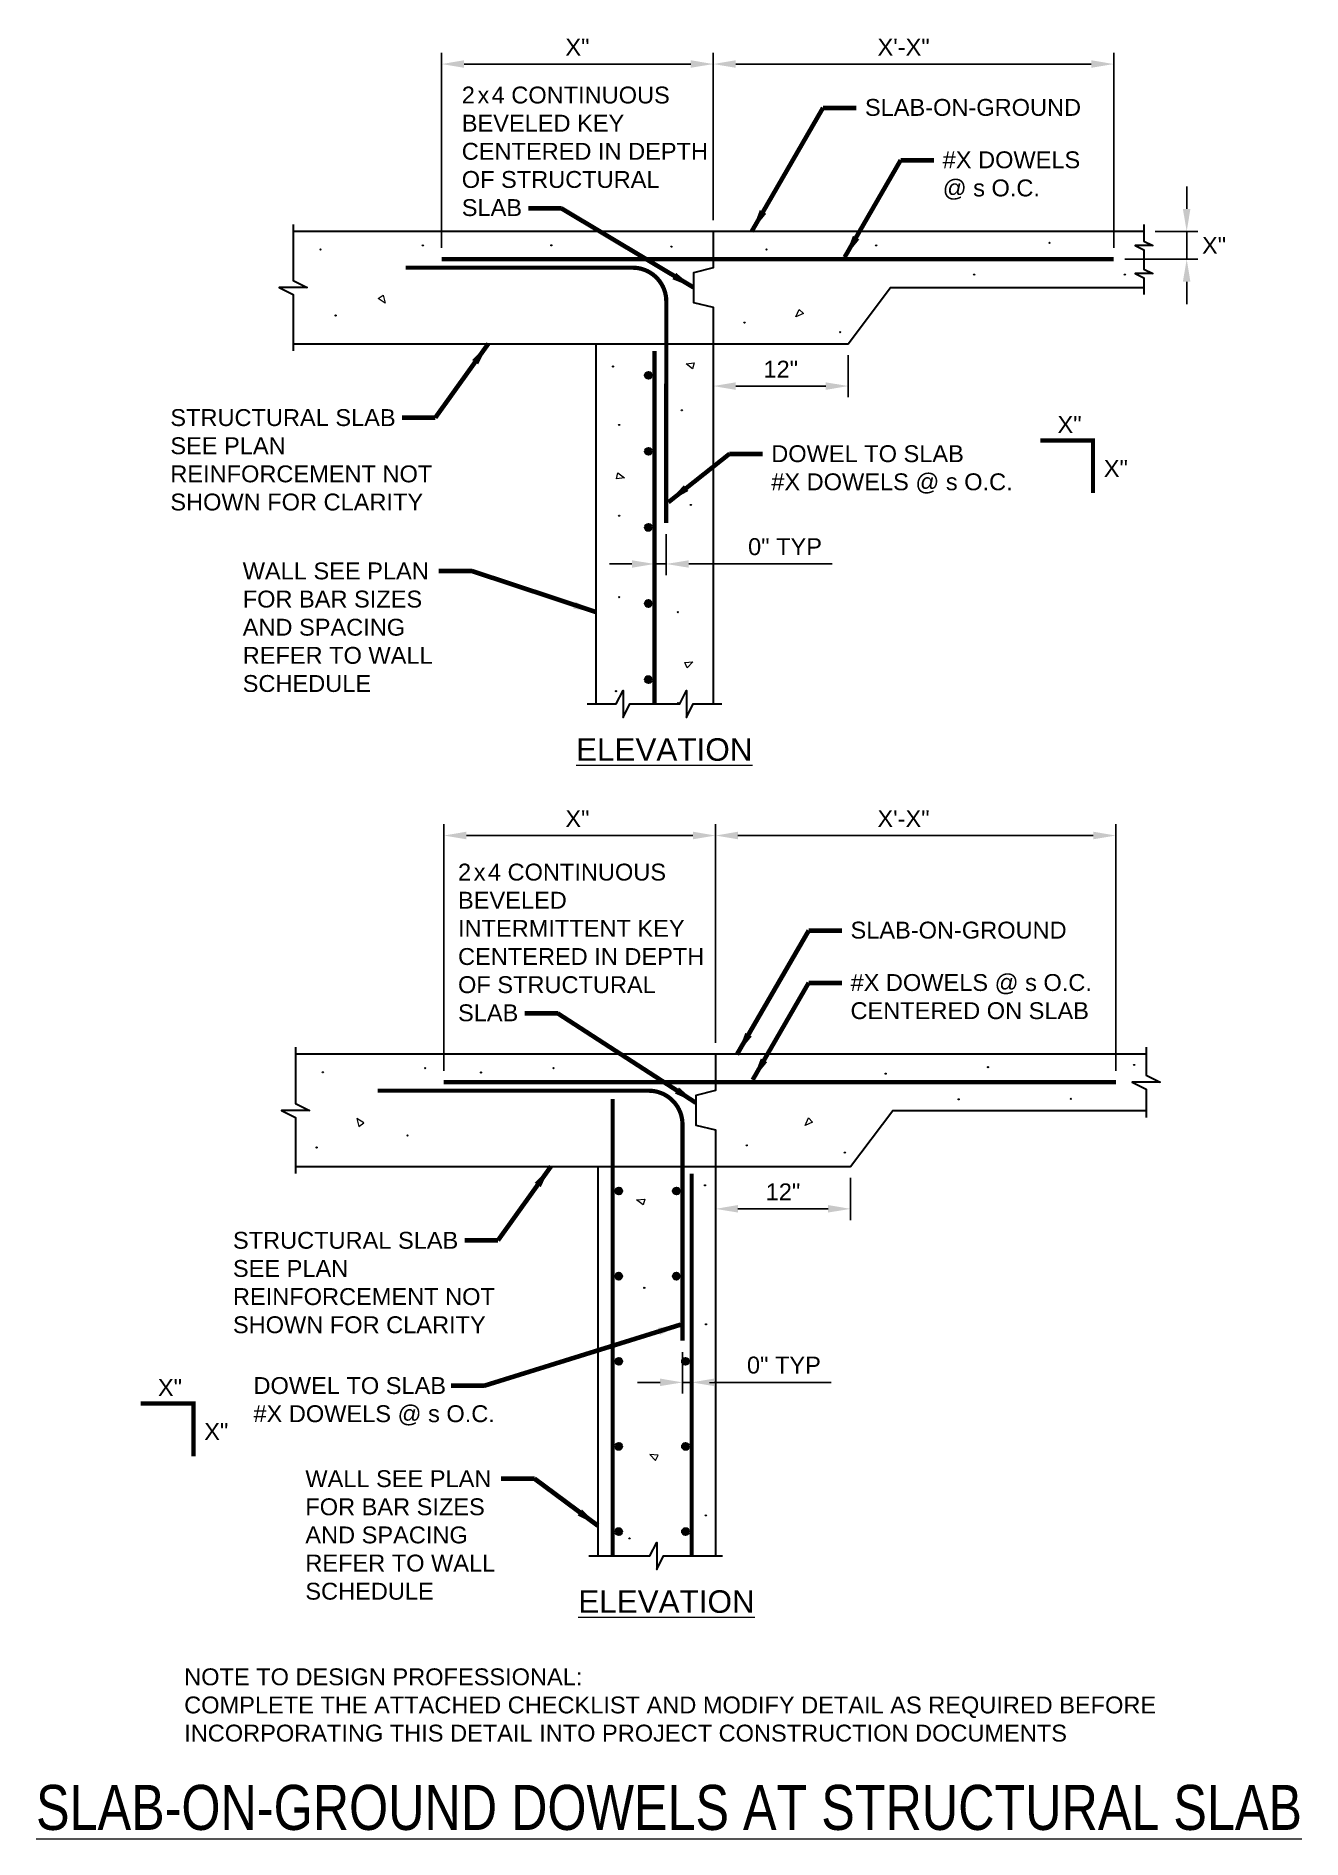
# Model space of a CAD drawing. Header units: inches. Extents: x -605 to -492, y 770 to 930.
import ezdxf

# ---------------------------------------------------------------- set-up
doc = ezdxf.new("R2010")
doc.units = ezdxf.units.IN
doc.header["$LTSCALE"] = 5
doc.header["$MEASUREMENT"] = 0
for name, color, linetype, lineweight in [('S-ANNO-DIMS', 1, 'Continuous', 20), ('S-ANNO-TEXT', 7, 'Continuous', 20), ('S-DELT-PATT', 7, 'Continuous', 15), ('S-DETL', 3, 'Continuous', 30)]:
    doc.layers.add(name, color=color, linetype=linetype, lineweight=lineweight)
doc.styles.add('Romans', font='arial.ttf')
doc.dimstyles.get("Standard").update_dxf_attribs({"dimtxt": 0.18, "dimasz": 0.18, "dimexe": 0.18, "dimexo": 0.0625, "dimgap": 0.09, "dimtad": 0, "dimtih": 1, "dimtoh": 1, "dimdec": 4, "dimzin": 0, "dimdsep": 46, "dimtxsty": 'Standard', "dimcen": 0.09, "dimadec": 0, "dimazin": 0, "dimtfac": 1, "dimtdec": 4, "dimtofl": 0, "dimtmove": 0, "dimatfit": 3, "dimfxl": 1, "dimtolj": 1, "dimtzin": 0, "dimarcsym": 0})

# ---------------------------------------------------------------- blocks, each defined once
blk = doc.blocks.new('*D0')
at = {"layer": 'Defpoints', "color": 0, "transparency": 16777216}
for p in [(-544.12, 829.93), (-532.12, 829.93), (-532.12, 826.18)]:
    blk.add_point(p, dxfattribs=at)
at = {"layer": 'S-ANNO-DIMS', "color": 0, "lineweight": -2, "transparency": 16777216}
for p, q in [((-544.12, 828.93), (-544.12, 825.18)), ((-532.12, 828.93), (-532.12, 825.18)), ((-542.12, 826.18), (-534.12, 826.18))]:
    blk.add_line(p, q, dxfattribs=at)
at = {"layer": 'S-ANNO-DIMS', "color": 0, "transparency": 16777216}
for points in [[(-542.12, 826.52), (-542.12, 825.85), (-544.12, 826.18)], [(-534.12, 826.52), (-534.12, 825.85), (-532.12, 826.18)]]:
    blk.add_solid(points, dxfattribs=at)
at = {"layer": 'S-ANNO-DIMS', "color": 0, "transparency": 16777216, "insert": (-538.12, 827.69), "char_height": 1.5, "attachment_point": 5, "style": 'Romans'}
blk.add_mtext('\\A1;12"', dxfattribs=at)
blk = doc.blocks.new('*D1')
at = {"layer": 'Defpoints', "color": 0, "transparency": 16777216}
for p in [(-547.05, 814.46), (-546.24, 814.42), (-546.24, 810.76)]:
    blk.add_point(p, dxfattribs=at)
at = {"layer": 'S-ANNO-DIMS', "color": 0, "lineweight": -2, "transparency": 16777216}
for p, q in [((-547.05, 813.46), (-547.05, 809.76)), ((-546.24, 813.42), (-546.24, 809.76)), ((-549.05, 810.76), (-551.05, 810.76)), ((-547.05, 810.76), (-546.24, 810.76)), ((-544.24, 810.76), (-533.85, 810.76))]:
    blk.add_line(p, q, dxfattribs=at)
at = {"layer": 'S-ANNO-DIMS', "color": 0, "transparency": 16777216}
for points in [[(-549.05, 811.1), (-549.05, 810.43), (-547.05, 810.76)], [(-544.24, 811.1), (-544.24, 810.43), (-546.24, 810.76)]]:
    blk.add_solid(points, dxfattribs=at)
at = {"layer": 'S-ANNO-DIMS', "color": 0, "transparency": 16777216, "insert": (-538.04, 812.29), "char_height": 1.5, "attachment_point": 5, "style": 'Romans'}
blk.add_mtext('\\A1;0" TYP ', dxfattribs=at)
blk = doc.blocks.new('*D2')
at = {"layer": 'Defpoints', "color": 0, "transparency": 16777216}
for p in [(-544.32, 903.03), (-532.32, 903.03), (-532.32, 899.29)]:
    blk.add_point(p, dxfattribs=at)
at = {"layer": 'S-ANNO-DIMS', "color": 0, "lineweight": -2, "transparency": 16777216}
for p, q in [((-544.32, 902.03), (-544.32, 898.29)), ((-532.32, 902.03), (-532.32, 898.29)), ((-542.32, 899.29), (-534.32, 899.29))]:
    blk.add_line(p, q, dxfattribs=at)
at = {"layer": 'S-ANNO-DIMS', "color": 0, "transparency": 16777216}
for points in [[(-542.32, 899.62), (-542.32, 898.95), (-544.32, 899.29)], [(-534.32, 899.62), (-534.32, 898.95), (-532.32, 899.29)]]:
    blk.add_solid(points, dxfattribs=at)
at = {"layer": 'S-ANNO-DIMS', "color": 0, "transparency": 16777216, "insert": (-538.32, 900.79), "char_height": 1.5, "attachment_point": 5, "style": 'Romans'}
blk.add_mtext('\\A1;12"', dxfattribs=at)
blk = doc.blocks.new('*D3')
at = {"layer": 'Defpoints', "color": 0, "transparency": 16777216}
for p in [(-568.46, 927.9), (-544.32, 913.03), (-568.46, 910.56)]:
    blk.add_point(p, dxfattribs=at)
at = {"layer": 'S-ANNO-DIMS', "color": 0, "lineweight": -2, "transparency": 16777216}
for p, q in [((-568.46, 911.56), (-568.46, 928.9)), ((-546.32, 927.9), (-566.46, 927.9)), ((-544.32, 914.03), (-544.32, 928.9))]:
    blk.add_line(p, q, dxfattribs=at)
at = {"layer": 'S-ANNO-DIMS', "color": 0, "transparency": 16777216}
for points in [[(-566.46, 928.24), (-566.46, 927.57), (-568.46, 927.9)], [(-546.32, 928.24), (-546.32, 927.57), (-544.32, 927.9)]]:
    blk.add_solid(points, dxfattribs=at)
at = {"layer": 'S-ANNO-DIMS', "color": 0, "transparency": 16777216, "insert": (-556.39, 929.4), "char_height": 1.5, "attachment_point": 5, "style": 'Romans'}
blk.add_mtext('\\A1;X"', dxfattribs=at)
blk = doc.blocks.new('*D4')
at = {"layer": 'Defpoints', "color": 0, "transparency": 16777216}
for p in [(-568.26, 859.35), (-544.12, 839.93), (-568.26, 837.43)]:
    blk.add_point(p, dxfattribs=at)
at = {"layer": 'S-ANNO-DIMS', "color": 0, "lineweight": -2, "transparency": 16777216}
for p, q in [((-568.26, 838.43), (-568.26, 860.35)), ((-544.12, 840.93), (-544.12, 860.35)), ((-546.12, 859.35), (-566.26, 859.35))]:
    blk.add_line(p, q, dxfattribs=at)
at = {"layer": 'S-ANNO-DIMS', "color": 0, "transparency": 16777216}
for points in [[(-566.26, 859.69), (-566.26, 859.02), (-568.26, 859.35)], [(-546.12, 859.69), (-546.12, 859.02), (-544.12, 859.35)]]:
    blk.add_solid(points, dxfattribs=at)
at = {"layer": 'S-ANNO-DIMS', "color": 0, "transparency": 16777216, "insert": (-556.39, 860.85), "char_height": 1.5, "attachment_point": 5, "style": 'Romans'}
blk.add_mtext('\\A1;X"', dxfattribs=at)
blk = doc.blocks.new('*D5')
at = {"layer": 'Defpoints', "color": 0, "transparency": 16777216}
for p in [(-549.54, 887.12), (-548.5, 887.12), (-548.5, 883.48)]:
    blk.add_point(p, dxfattribs=at)
at = {"layer": 'S-ANNO-DIMS', "color": 0, "lineweight": -2, "transparency": 16777216}
for p, q in [((-549.54, 886.12), (-549.54, 882.48)), ((-548.5, 886.12), (-548.5, 882.48)), ((-551.54, 883.48), (-553.54, 883.48)), ((-549.54, 883.48), (-548.5, 883.48)), ((-546.5, 883.48), (-533.74, 883.48))]:
    blk.add_line(p, q, dxfattribs=at)
at = {"layer": 'S-ANNO-DIMS', "color": 0, "transparency": 16777216}
for points in [[(-551.54, 883.81), (-551.54, 883.15), (-549.54, 883.48)], [(-546.5, 883.81), (-546.5, 883.15), (-548.5, 883.48)]]:
    blk.add_solid(points, dxfattribs=at)
at = {"layer": 'S-ANNO-DIMS', "color": 0, "transparency": 16777216, "insert": (-537.94, 885.01), "char_height": 1.5, "attachment_point": 5, "style": 'Romans'}
blk.add_mtext('\\A1;0" TYP ', dxfattribs=at)
blk = doc.blocks.new('*D6')
at = {"layer": 'Defpoints', "color": 0, "transparency": 16777216}
for p in [(-544.32, 927.9), (-544.32, 913.03), (-508.73, 910.56)]:
    blk.add_point(p, dxfattribs=at)
at = {"layer": 'S-ANNO-DIMS', "color": 0, "lineweight": -2, "transparency": 16777216}
for p, q in [((-544.32, 914.03), (-544.32, 928.9)), ((-510.73, 927.9), (-542.32, 927.9)), ((-508.73, 911.56), (-508.73, 928.9))]:
    blk.add_line(p, q, dxfattribs=at)
at = {"layer": 'S-ANNO-DIMS', "color": 0, "transparency": 16777216}
for points in [[(-542.32, 928.24), (-542.32, 927.57), (-544.32, 927.9)], [(-510.73, 928.24), (-510.73, 927.57), (-508.73, 927.9)]]:
    blk.add_solid(points, dxfattribs=at)
at = {"layer": 'S-ANNO-DIMS', "color": 0, "transparency": 16777216, "insert": (-527.4, 929.4), "char_height": 1.5, "attachment_point": 5, "style": 'Romans'}
blk.add_mtext('\\A1;X\'-X"', dxfattribs=at)
blk = doc.blocks.new('*D7')
at = {"layer": 'Defpoints', "color": 0, "transparency": 16777216}
for p in [(-506.04, 913.03), (-502.24, 913.03), (-508.73, 910.56)]:
    blk.add_point(p, dxfattribs=at)
at = {"layer": 'S-ANNO-DIMS', "color": 0, "lineweight": -2, "transparency": 16777216}
for p, q in [((-502.24, 915.03), (-502.24, 917.03)), ((-505.04, 913.03), (-501.24, 913.03)), ((-502.24, 910.56), (-502.24, 913.03)), ((-507.73, 910.56), (-501.24, 910.56)), ((-502.24, 908.56), (-502.24, 906.56))]:
    blk.add_line(p, q, dxfattribs=at)
at = {"layer": 'S-ANNO-DIMS', "color": 0, "transparency": 16777216}
for points in [[(-502.58, 915.03), (-501.91, 915.03), (-502.24, 913.03)], [(-502.58, 908.56), (-501.91, 908.56), (-502.24, 910.56)]]:
    blk.add_solid(points, dxfattribs=at)
at = {"layer": 'S-ANNO-DIMS', "color": 0, "transparency": 16777216, "insert": (-499.81, 911.79), "char_height": 1.5, "attachment_point": 5, "style": 'Romans'}
blk.add_mtext('\\A1;X"', dxfattribs=at)
blk = doc.blocks.new('*D8')
at = {"layer": 'Defpoints', "color": 0, "transparency": 16777216}
for p in [(-544.12, 859.35), (-544.12, 839.93), (-508.54, 837.43)]:
    blk.add_point(p, dxfattribs=at)
at = {"layer": 'S-ANNO-DIMS', "color": 0, "lineweight": -2, "transparency": 16777216}
for p, q in [((-544.12, 840.93), (-544.12, 860.35)), ((-508.54, 838.43), (-508.54, 860.35)), ((-510.54, 859.35), (-542.12, 859.35))]:
    blk.add_line(p, q, dxfattribs=at)
at = {"layer": 'S-ANNO-DIMS', "color": 0, "transparency": 16777216}
for points in [[(-542.12, 859.69), (-542.12, 859.02), (-544.12, 859.35)], [(-510.54, 859.69), (-510.54, 859.02), (-508.54, 859.35)]]:
    blk.add_solid(points, dxfattribs=at)
at = {"layer": 'S-ANNO-DIMS', "color": 0, "transparency": 16777216, "insert": (-527.41, 860.85), "char_height": 1.5, "attachment_point": 5, "style": 'Romans'}
blk.add_mtext('\\A1;X\'-X"', dxfattribs=at)

msp = doc.modelspace()

# ---------------------------------------------------------------- hatches: boundary and pattern name
at = {"layer": 'S-DETL', "linetype": 'Continuous'}
h = msp.add_hatch(color=256, dxfattribs=at)
h.dxf.hatch_style = 1
edge = h.paths.add_edge_path()
edge.add_arc((-550.0841874, 900.2411911), 0.3125, 360, 720, ccw=False)
h = msp.add_hatch(color=256, dxfattribs=at)
h.dxf.hatch_style = 1
edge = h.paths.add_edge_path()
edge.add_arc((-550.0841874, 893.4837397), 0.3125, 360, 720, ccw=False)
h = msp.add_hatch(color=256, dxfattribs=at)
h.dxf.hatch_style = 1
edge = h.paths.add_edge_path()
edge.add_arc((-550.0841874, 886.7262884), 0.3125, 360, 720, ccw=False)
h = msp.add_hatch(color=256, dxfattribs=at)
h.dxf.hatch_style = 1
edge = h.paths.add_edge_path()
edge.add_arc((-550.0841874, 879.968837), 0.3125, 360, 720, ccw=False)
h = msp.add_hatch(color=256, dxfattribs=at)
h.dxf.hatch_style = 1
edge = h.paths.add_edge_path()
edge.add_arc((-550.0841874, 873.2113856), 0.3125, -360, 0)
h = msp.add_hatch(color=256, dxfattribs=at)
h.dxf.hatch_style = 1
edge = h.paths.add_edge_path()
edge.add_arc((-552.7191626, 827.7642973), 0.3125, -180, 180)
h = msp.add_hatch(color=256, dxfattribs=at)
h.dxf.hatch_style = 1
edge = h.paths.add_edge_path()
edge.add_arc((-547.5925975, 827.7642973), 0.3125, 360, 720, ccw=False)
h = msp.add_hatch(color=256, dxfattribs=at)
h.dxf.hatch_style = 1
edge = h.paths.add_edge_path()
edge.add_arc((-552.7191626, 820.1996149), 0.3125, -180, 180)
h = msp.add_hatch(color=256, dxfattribs=at)
h.dxf.hatch_style = 1
edge = h.paths.add_edge_path()
edge.add_arc((-547.5925975, 820.1996149), 0.3125, 360, 720, ccw=False)
h = msp.add_hatch(color=256, dxfattribs=at)
h.dxf.hatch_style = 1
edge = h.paths.add_edge_path()
edge.add_arc((-552.7191626, 812.6349324), 0.3125, -180, 180)
h = msp.add_hatch(color=256, dxfattribs=at)
h.dxf.hatch_style = 1
edge = h.paths.add_edge_path()
edge.add_arc((-546.7796379, 812.6349324), 0.3125, 360, 720, ccw=False)
h = msp.add_hatch(color=256, dxfattribs=at)
h.dxf.hatch_style = 1
edge = h.paths.add_edge_path()
edge.add_arc((-552.7191626, 805.0702499), 0.3125, -180, 180)
h = msp.add_hatch(color=256, dxfattribs=at)
h.dxf.hatch_style = 1
edge = h.paths.add_edge_path()
edge.add_arc((-546.7796379, 805.0702499), 0.3125, 360, 720, ccw=False)
h = msp.add_hatch(color=256, dxfattribs=at)
h.dxf.hatch_style = 1
edge = h.paths.add_edge_path()
edge.add_arc((-552.7191626, 797.5055675), 0.3125, 180, 540, ccw=False)
h = msp.add_hatch(color=256, dxfattribs=at)
h.dxf.hatch_style = 1
edge = h.paths.add_edge_path()
edge.add_arc((-546.7796379, 797.5055675), 0.3125, 0, 360)

# ---------------------------------------------------------------- linework, layer by layer
at = {"layer": 'S-ANNO-DIMS'}
msp.add_line((-544.6463612, 810.7617656), (-536.8224597, 810.7617656), dxfattribs=at)
at = {"layer": 'S-DELT-PATT', "flags": 128}
for points in [[(-570.0709675, 911.7886489, -1), (-570.1746475, 911.7886489, -1)], [(-558.6567547, 911.7886489, -1), (-558.7604347, 911.7886489, -1)], [(-547.9849297, 911.6768812, -1), (-548.0886097, 911.6768812, -1)], [(-529.7936562, 911.7886489, -1), (-529.8973362, 911.7886489, -1)], [(-514.3892944, 912.0222672, -1), (-514.4929744, 912.0222672, -1)], [(-579.1652184, 911.4176484, -1), (-579.2688984, 911.4176484, -1)], [(-539.5374964, 911.4176484, -1), (-539.6411764, 911.4176484, -1)], [(-521.0733636, 909.1916587, -1), (-521.1770436, 909.1916587, -1)], [(-507.6850225, 909.1916587, -1), (-507.7887025, 909.1916587, -1)], [(-577.8264903, 905.5530961, -1), (-577.9301703, 905.5530961, -1)], [(-541.4890288, 904.9251794, -1), (-541.5927088, 904.9251794, -1)], [(-532.9905678, 904.0795084, -1), (-533.0942478, 904.0795084, -1)], [(-553.1816445, 901.0296962, -1), (-553.2853245, 901.0296962, -1)], [(-547.056945, 897.134213, -1), (-547.160625, 897.134213, -1)], [(-552.6248536, 895.8357158, -1), (-552.7285336, 895.8357158, -1)], [(-552.6248536, 887.7664991, -1), (-552.7285336, 887.7664991, -1)], [(-546.2539413, 888.7224068, -1), (-546.3576213, 888.7224068, -1)], [(-552.6248536, 880.5320334, -1), (-552.7285336, 880.5320334, -1)], [(-547.4094536, 879.1955061, -1), (-547.5131336, 879.1955061, -1)], [(-552.9032491, 872.1845664, -1), (-553.0069291, 872.1845664, -1)], [(-547.3771527, 871.1221879, -1), (-547.4808327, 871.1221879, -1)], [(-578.9656742, 838.3157547, -1), (-579.0693542, 838.3157547, -1)], [(-569.8714234, 838.6867551, -1), (-569.9751034, 838.6867551, -1)], [(-564.9012203, 838.2915082, -1), (-565.0049003, 838.2915082, -1)], [(-558.4572106, 838.6867551, -1), (-558.5608906, 838.6867551, -1)], [(-528.9426373, 838.1968389, -1), (-529.0463173, 838.1968389, -1)], [(-519.84788, 838.7649804, -1), (-519.95156, 838.7649804, -1)], [(-506.8612493, 838.9650011, -1), (-506.9649293, 838.9650011, -1)], [(-522.4490658, 835.9087947, -1), (-522.5527458, 835.9087947, -1)], [(-512.4855896, 835.9630875, -1), (-512.5892696, 835.9630875, -1)], [(-579.5147743, 831.6287335, -1), (-579.6184543, 831.6287335, -1)], [(-571.4425223, 832.6916306, -1), (-571.5462023, 832.6916306, -1)], [(-541.2894846, 831.8232856, -1), (-541.3931646, 831.8232856, -1)], [(-532.5664277, 831.1740348, -1), (-532.6701077, 831.1740348, -1)], [(-544.9970469, 828.264681, -1), (-545.1007269, 828.264681, -1)], [(-550.3916701, 819.1691417, -1), (-550.4953501, 819.1691417, -1)], [(-544.9109165, 815.9158341, -1), (-545.0145965, 815.9158341, -1)], [(-544.9249524, 798.9452006, -1), (-545.0286324, 798.9452006, -1)], [(-551.7037049, 796.9044854, -1), (-551.8073849, 796.9044854, -1)]]:
    msp.add_lwpolyline(points, format="xyb", close=True, dxfattribs=at)
for points in [[(-573.6507281, 907.371452), (-573.4845324, 906.6574826), (-574.0850248, 907.0673542)], [(-536.3025474, 905.726935), (-536.9768104, 905.4392847), (-536.6774401, 906.1018277)], [(-546.1482222, 900.8280808), (-546.7344662, 901.2681845), (-546.011002, 901.3401937)], [(-552.7882759, 891.5647678), (-552.2020319, 891.1246641), (-552.9254961, 891.0526548)], [(-546.8535722, 874.7332496), (-546.12159, 874.772941), (-546.6295091, 874.2527448)], [(-575.3699622, 833.8112854), (-575.9840316, 834.2116503), (-575.8042589, 833.5071876)], [(-535.4862492, 833.8851504), (-536.1605122, 833.5975001), (-535.861142, 834.2600432)], [(-550.5439911, 826.5298961), (-551.130235, 826.9699998), (-550.4067708, 827.042009)], [(-549.2255539, 804.3036282), (-549.9575361, 804.3433195), (-549.449617, 803.8231234)]]:
    msp.add_lwpolyline(points, close=True, dxfattribs=at)
at = {"layer": 'S-DETL'}
for points in [[(-581.6459793, 913.6542568), (-581.6459793, 908.6546385), (-580.4016095, 908.0324536), (-582.8903491, 908.0324536), (-581.6459793, 907.4102687), (-581.6459793, 902.4106504)], [(-506.0376455, 913.6542568), (-506.0376455, 912.170213), (-505.2615541, 911.7821673), (-506.8137369, 911.7821673), (-506.0376455, 911.3941216), (-506.0376455, 909.6704039), (-505.2615541, 909.2823582), (-506.8137369, 909.2823582), (-506.0376455, 908.8943125), (-506.0376455, 907.4102687)], [(-506.0376455, 913.0320719), (-581.6459793, 913.0320719)], [(-544.3234027, 913.0320719), (-544.3234027, 909.7840138), (-546.0634053, 909.3432343), (-546.0634053, 906.7216728), (-544.3234027, 906.3040084), (-544.3234027, 871.0447414)], [(-581.6459793, 903.0328353), (-532.3234027, 903.0328353), (-528.5652201, 908.0324536), (-506.0376455, 908.0324536)], [(-554.7634187, 903.0328353), (-554.7634187, 871.0447414)], [(-555.532395, 871.0447414), (-552.932395, 871.0447414), (-552.332395, 872.2447414), (-552.332395, 869.8447414), (-551.732395, 871.0447414), (-547.292379, 871.0447414), (-546.692379, 872.2447414), (-546.692379, 869.8447414), (-546.092379, 871.0447414), (-543.5544263, 871.0447414)], [(-581.4464352, 840.552363), (-581.4464352, 835.5527447), (-580.2020654, 834.9305598), (-582.690805, 834.9305598), (-581.4464352, 834.3083749), (-581.4464352, 829.3087566)], [(-505.8381013, 839.9301781), (-581.4464352, 839.9301781)], [(-544.1238585, 839.9301781), (-544.1238585, 836.68212), (-545.8638612, 836.2413406), (-545.8638612, 833.619779), (-544.1238585, 833.2021146), (-544.1238585, 795.3389233)], [(-505.8381013, 840.552363), (-505.8381013, 838.0525538), (-504.5937315, 837.4303689), (-507.0824711, 837.4303689), (-505.8381013, 836.808184), (-505.8381013, 834.3083749)], [(-581.4464352, 829.9309415), (-532.1238585, 829.9309415), (-528.3656759, 834.9305598), (-505.8381013, 834.9305598)], [(-554.5638745, 829.9309415), (-554.5638745, 795.3389233)], [(-555.3638745, 795.3389233), (-552.7638745, 795.3389233), (-549.9438665, 795.3389233), (-549.3438665, 796.5389233), (-549.3438665, 794.1389233), (-548.7438665, 795.3389233), (-543.5016736, 795.3389233)]]:
    msp.add_lwpolyline(points, dxfattribs=at)
at = {"layer": 'S-DETL', "const_width": 0.375}
for points in [[(-571.6574304, 909.8074018), (-551.4895694, 909.8074018, -0.4142135624), (-548.4895694, 906.8074018), (-548.4996445, 887.1169175)], [(-574.1353889, 836.6784667), (-550.0518208, 836.6784667, -0.4142135624), (-547.0518208, 833.6784667), (-547.0518208, 814.4595221)]]:
    msp.add_lwpolyline(points, format="xyb", dxfattribs=at)
for points in [[(-568.4635041, 910.5574018), (-508.7276141, 910.5574018)], [(-515.2492993, 894.4572275), (-510.5671535, 894.4572275), (-510.5671535, 889.7750817)], [(-568.2639599, 837.4284667), (-508.5381229, 837.4284667)], [(-595.2004099, 808.8874086), (-590.5182641, 808.8874086), (-590.5182641, 804.2052628)]]:
    msp.add_lwpolyline(points, dxfattribs=at)
at = {"layer": 'S-DETL', "const_width": 0.375, "flags": 128}
for points in [[(-549.5434107, 902.4078353), (-549.5434107, 871.0447414)], [(-553.2599394, 835.9284667), (-553.2599394, 795.3389233)], [(-546.2388612, 829.3059415), (-546.2388612, 795.3389233)]]:
    msp.add_lwpolyline(points, dxfattribs=at)
at = {"layer": 'S-DETL', "linetype": 'Continuous'}
for centre in [(-550.0841874, 900.2411911), (-550.0841874, 893.4837397), (-550.0841874, 886.7262884), (-550.0841874, 879.968837), (-550.0841874, 873.2113856), (-552.7191626, 827.7642973), (-547.5925975, 827.7642973), (-552.7191626, 820.1996149), (-547.5925975, 820.1996149), (-552.7191626, 812.6349324), (-546.7796379, 812.6349324), (-552.7191626, 805.0702499), (-546.7796379, 805.0702499), (-552.7191626, 797.5055675), (-546.7796379, 797.5055675)]:
    msp.add_circle(centre, 0.3125, dxfattribs=at)

# ---------------------------------------------------------------- texts
at = {"layer": 'S-ANNO-TEXT', "style": 'Romans'}
for s, insert, char_height, attachment_point in [('{\\T1.2;2x}4 CONTINUOUS \\PBEVELED KEY \\PCENTERED IN DEPTH \\POF STRUCTURAL \\PSLAB', (-566.6699143, 925.8986779), 1.499999989, 1), ('SLAB-ON-GROUND', (-530.8367544, 924.7995038), 1.499999989, 1), ('#X DOWELS \\P@ s O.C. ', (-523.9281597, 920.1429554), 1.49999999, 1), ('STRUCTURAL SLAB\\PSEE PLAN\\PREINFORCEMENT NOT \\PSHOWN FOR CLARITY', (-592.570507, 897.2377418), 1.499999989, 1), ('WALL SEE PLAN\\PFOR BAR SIZES \\PAND SPACING\\PREFER TO WALL \\PSCHEDULE', (-586.1376967, 883.6125714), 1.499999989, 1), ('{\\T1.2;2x}4 CONTINUOUS \\PBEVELED \\PINTERMITTENT KEY \\PCENTERED IN DEPTH \\POF STRUCTURAL \\PSLAB', (-567.0013785, 856.8532084), 1.499999989, 1), ('SLAB-ON-GROUND', (-532.1191255, 851.69761), 1.499999989, 1), ('#X DOWELS @ s O.C. \\PCENTERED ON SLAB', (-532.1191255, 847.0410616), 1.499999989, 1), ('STRUCTURAL SLAB\\PSEE PLAN\\PREINFORCEMENT NOT \\PSHOWN FOR CLARITY', (-587.0054801, 824.1358481), 1.499999989, 1), ('DOWEL TO SLAB\\P#X DOWELS @ s O.C.', (-585.1821513, 811.2298113), 1.499999989, 1), ('WALL SEE PLAN\\PFOR BAR SIZES \\PAND SPACING\\PREFER TO WALL \\PSCHEDULE', (-580.5726697, 802.9584949), 1.499999989, 1), ('NOTE TO DESIGN PROFESSIONAL: \\PCOMPLETE THE ATTACHED CHECKLIST AND MODIFY DETAIL AS REQUIRED BEFORE \\PINCORPORATING THIS DETAIL INTO PROJECT CONSTRUCTION DOCUMENTS', (-591.3394068, 785.3495731), 1.499999989, 1), ('{\\W0.8;\\LSLAB-ON-GROUND DOWELS AT STRUCTURAL SLAB}', (-548.2512418, 774.9941842), 4, 2)]:
    msp.add_mtext(s, dxfattribs=dict(at, insert=insert, char_height=char_height, attachment_point=attachment_point))
at = {"layer": 'S-ANNO-TEXT', "width": 38.628504213, "attachment_point": 1, "style": 'Romans'}
for s, insert, char_height in [('X"', (-513.721869, 896.6172275), 1.49999999), ('DOWEL TO SLAB\\P#X DOWELS @ s O.C.', (-539.1621455, 894.0313533), 1.499999989), ('X"', (-509.6071535, 892.7161546), 1.49999999), ('X"', (-593.6729795, 811.0474086), 1.49999999), ('X"', (-589.5582641, 807.1463357), 1.49999999)]:
    msp.add_mtext(s, dxfattribs=dict(at, insert=insert, char_height=char_height))
at = {"layer": 'S-ANNO-TEXT', "linetype": 'Continuous', "char_height": 2, "attachment_point": 3, "style": 'Romans'}
for insert in [(-540.8348241, 867.9935562), (-540.63528, 792.2877381)]:
    msp.add_mtext('{\\LELEVATION}', dxfattribs=dict(at, insert=insert))

# ---------------------------------------------------------------- dimensions: what is measured, and where the dimension line sits
at = {"layer": 'S-ANNO-DIMS'}
dim = msp.add_linear_dim(base=(-568.4635041, 927.9038694), p1=(-544.3234027, 913.0320719), p2=(-568.4635041, 910.5574018), text='X"', dimstyle='Standard', override={"dimscale": 16, "dimtxt": 0.09375, "dimasz": 0.125, "dimexe": 0.0625, "dimgap": 0.0625, "dimdec": 5, "dimlfac": 1, "dimrnd": 0.03125, "dimzin": 7, "dimlunit": 4, "dimtxsty": 'Romans', "dimcen": 0.125, "dimadec": 4, "dimtdec": 5, "dimtofl": 1, "dimtvp": 1, "dimfrac": 2, "dimtzin": 3}, dxfattribs=at)
dim.commit()
dim.dimension.update_dxf_attribs({"geometry": '*D3', "text_midpoint": (-556.3934534, 929.4038694)})
for base, p1, p2, text, picture, middle in [((-544.3234027, 927.9038694), (-508.7276141, 910.5574018), (-544.3234027, 913.0320719), 'X\'-X"', '*D6', (-527.3955097, 927.9038694)), ((-532.3234027, 899.2853656), (-544.3234027, 903.0328353), (-532.3234027, 903.0328353), '12"', '*D2', (-538.3234027, 899.2853656)), ((-568.2639599, 859.3532084), (-544.1238585, 839.9301781), (-568.2639599, 837.4284667), 'X"', '*D4', (-556.3934534, 859.3532084)), ((-544.1238585, 859.3532084), (-508.5381229, 837.4284667), (-544.1238585, 839.9301781), 'X\'-X"', '*D8', (-527.4055627, 859.3532084)), ((-532.1238585, 826.1834718), (-544.1238585, 829.9309415), (-532.1238585, 829.9309415), '12"', '*D0', (-538.1238585, 826.1834718))]:
    dim = msp.add_linear_dim(base=base, p1=p1, p2=p2, text=text, dimstyle='Standard', override={"dimscale": 16, "dimtxt": 0.09375, "dimasz": 0.125, "dimexe": 0.0625, "dimgap": 0.0625, "dimdec": 5, "dimlfac": 1, "dimrnd": 0.03125, "dimzin": 7, "dimlunit": 4, "dimtxsty": 'Romans', "dimcen": 0.125, "dimadec": 4, "dimtdec": 5, "dimtofl": 1, "dimtvp": 1, "dimfrac": 2, "dimtzin": 3}, dxfattribs=at)
    dim.commit()
    dim.dimension.update_dxf_attribs({"geometry": picture, "text_midpoint": middle, "dimtype": 128})
for base, p1, p2, angle, text, override, picture, middle in [((-502.2421834, 913.0320719), (-508.7276141, 910.5574018), (-506.0376455, 913.0320719), 90, 'X"', {"dimscale": 16, "dimtxt": 0.09375, "dimasz": 0.125, "dimexe": 0.0625, "dimgap": 0.0625, "dimdec": 5, "dimlfac": 1, "dimrnd": 0.03125, "dimzin": 7, "dimlunit": 4, "dimtxsty": 'Romans', "dimcen": 0.125, "dimadec": 4, "dimtdec": 5, "dimtofl": 1, "dimtmove": 2, "dimtvp": 1, "dimfrac": 2, "dimtzin": 3}, '*D7', (-499.8059185, 911.7947368)), ((-548.4996445, 883.4788097), (-549.5434107, 887.1169175), (-548.4996445, 887.1169175), 180, '0" TYP ', {"dimscale": 16, "dimtxt": 0.09375, "dimasz": 0.125, "dimexe": 0.0625, "dimgap": 0.0625, "dimdec": 5, "dimlfac": 1, "dimrnd": 0.03125, "dimzin": 7, "dimlunit": 4, "dimtxsty": 'Romans', "dimcen": 0.125, "dimadec": 4, "dimtdec": 5, "dimtofl": 1, "dimtvp": 1, "dimfrac": 2, "dimtzin": 3}, '*D5', (-537.9366616, 883.4788097)), ((-546.2388612, 810.7617656), (-547.0518208, 814.4595221), (-546.2388612, 814.4153086), 180, '0" TYP ', {"dimscale": 16, "dimtxt": 0.09375, "dimasz": 0.125, "dimexe": 0.0625, "dimgap": 0.0625, "dimdec": 5, "dimlfac": 1, "dimrnd": 0.03125, "dimzin": 7, "dimlunit": 4, "dimtxsty": 'Romans', "dimcen": 0.125, "dimadec": 4, "dimtdec": 5, "dimtofl": 1, "dimtvp": 1, "dimfrac": 2, "dimtzin": 3}, '*D1', (-538.0444547, 810.7617656))]:
    dim = msp.add_linear_dim(base=base, p1=p1, p2=p2, angle=angle, text=text, dimstyle='Standard', override=override, dxfattribs=at)
    dim.commit()
    dim.dimension.update_dxf_attribs({"geometry": picture, "text_midpoint": middle, "dimtype": 128})

# ---------------------------------------------------------------- leaders
at = {"layer": 'S-ANNO-TEXT'}
for points in [[(-540.8974587, 913.0320719), (-534.5516053, 924.0234124), (-531.6128458, 924.0234124)], [(-532.6209027, 910.7449018), (-527.6430105, 919.366864), (-524.7042511, 919.366864)], [(-546.0634053, 908.0324536), (-557.8021806, 915.0694021), (-560.7409401, 915.0694021)], [(-564.3170639, 903.0328353), (-569.0333507, 896.4616504), (-571.9721102, 896.4616504)], [(-548.3020694, 888.9828173), (-542.8769964, 893.2552619), (-539.9382369, 893.2552619)], [(-554.7634187, 879.1930738), (-565.779599, 882.83648), (-568.7183585, 882.83648)], [(-542.1798297, 839.9301781), (-535.8339763, 850.9215186), (-532.8952169, 850.9215186)], [(-540.8118685, 837.643008), (-535.8339763, 846.2649702), (-532.8952169, 846.2649702)], [(-545.8638612, 835.6129806), (-558.1311479, 843.5245985), (-561.0699073, 843.5245985)], [(-558.7520369, 829.9309415), (-563.4683238, 823.3597567), (-566.4070832, 823.3597567)], [(-547.2393208, 815.8781579), (-564.6612822, 810.4537199), (-567.6000417, 810.4537199)], [(-554.5638745, 798.0150248), (-560.2145721, 802.1824035), (-563.1533315, 802.1824035)]]:
    msp.add_leader(points, dimstyle='Standard', override={"dimscale": 16, "dimtxt": 0.09375, "dimasz": 0.125, "dimexe": 0.0625, "dimgap": 0.0625, "dimtad": 0, "dimtih": 0, "dimtoh": 0, "dimdec": 5, "dimlfac": 16, "dimrnd": 0.03125, "dimzin": 7, "dimlunit": 4, "dimtxsty": 'Romans', "dimcen": 0.125, "dimclrd": 256, "dimclre": 256, "dimclrt": 256, "dimadec": 4, "dimtdec": 5, "dimtofl": 1, "dimtvp": 1, "dimfrac": 2, "dimtzin": 3, "dimlwd": 65535, "dimlwe": 65535}, dxfattribs=at)

doc.saveas('drawing.dxf')
